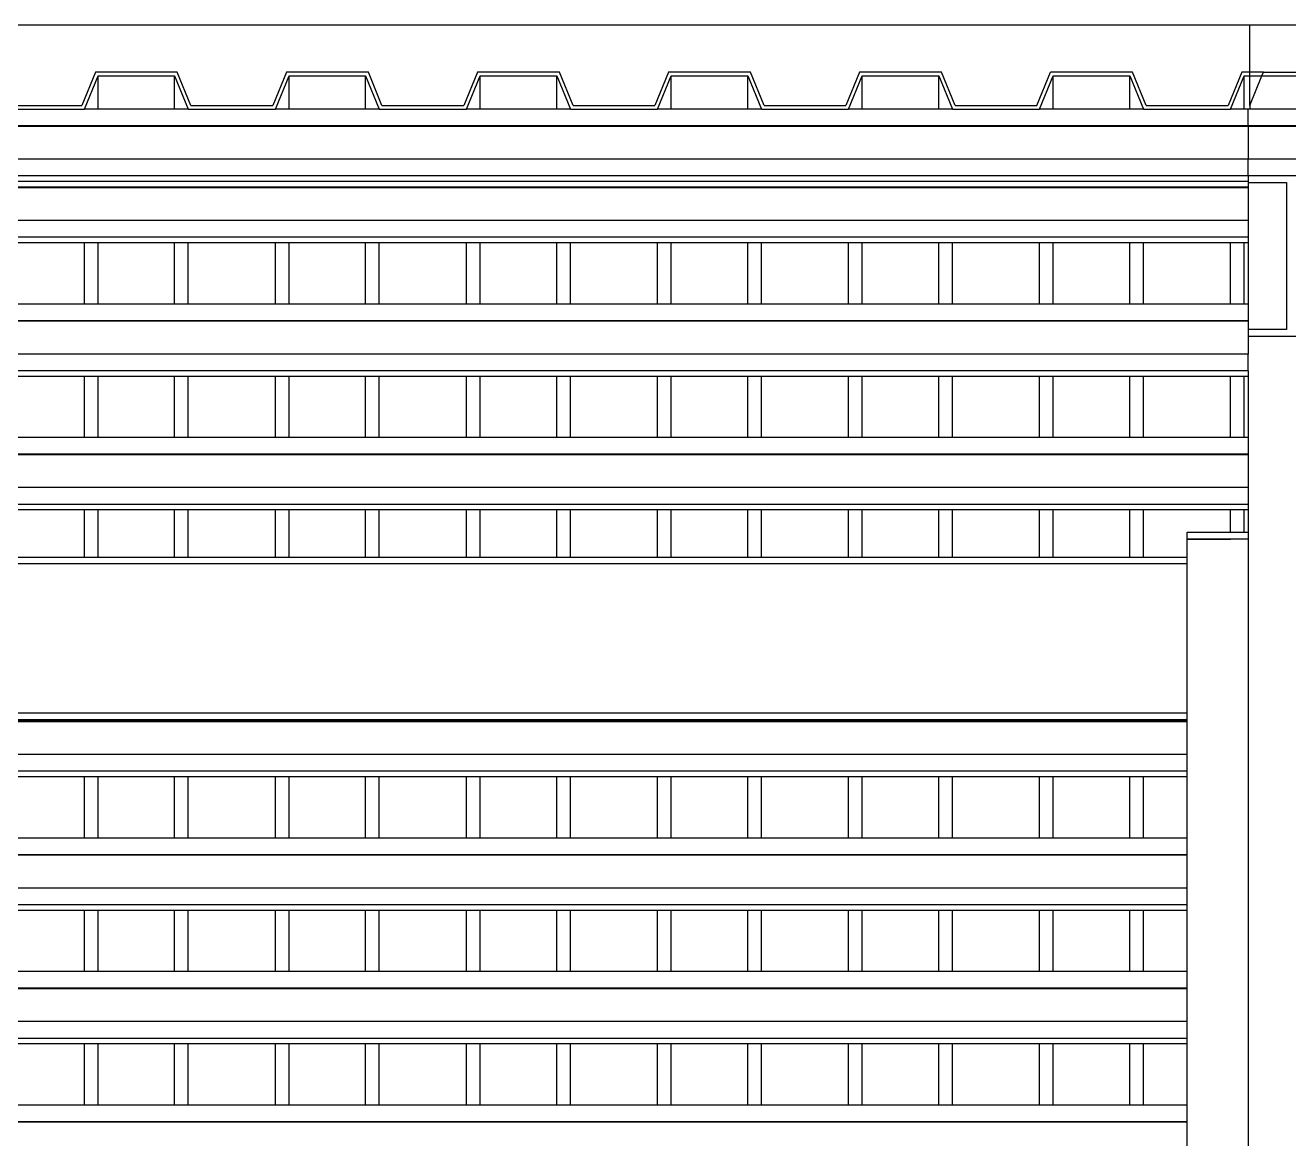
# Model space of a CAD drawing. Extents: x -101 to 101, y -14 to 18.
# Drawn here: x 36.72 to 38.588, y 16.374 to 18.019 of the extents above; entities that cross this region are included whole.
import ezdxf

# ---------------------------------------------------------------- set-up
doc = ezdxf.new("R2010")
doc.units = 0
doc.layers.get('0').update_dxf_attribs({"linetype": 'CONTINUOUS'})

msp = doc.modelspace()

# ---------------------------------------------------------------- linework, layer by layer
for p, q in [((38.5301, 18.019), (35.9563, 18.019)), ((38.6493, 18.019), (38.5301, 18.019)), ((38.5301, 17.9499), (38.5301, 18.019)), ((36.8237, 17.9499), (36.8035, 17.9006)), ((36.9447, 17.9499), (36.8237, 17.9499)), ((36.9649, 17.9006), (36.9447, 17.9499)), ((37.1061, 17.9499), (37.086, 17.9006)), ((37.2272, 17.9499), (37.1061, 17.9499)), ((37.2473, 17.9006), (37.2272, 17.9499)), ((37.3885, 17.9499), (37.3684, 17.9006)), ((37.5096, 17.9499), (37.3885, 17.9499)), ((37.5297, 17.9006), (37.5096, 17.9499)), ((37.671, 17.9499), (37.6508, 17.9006)), ((37.792, 17.9499), (37.671, 17.9499)), ((37.8122, 17.9006), (37.792, 17.9499)), ((37.9534, 17.9499), (37.9332, 17.9006)), ((38.0744, 17.9499), (37.9534, 17.9499)), ((38.0946, 17.9006), (38.0744, 17.9499)), ((38.2156, 17.9006), (38.2358, 17.9499)), ((38.3568, 17.9499), (38.2358, 17.9499)), ((38.377, 17.9006), (38.3568, 17.9499)), ((38.5182, 17.9499), (38.498, 17.9006)), ((38.5301, 17.9499), (38.5182, 17.9499)), ((38.5503, 17.9499), (38.5301, 17.9499)), ((38.5301, 17.9443), (38.5301, 17.9499)), ((38.548, 17.9443), (38.5503, 17.9499)), ((38.5503, 17.9499), (38.6392, 17.9499)), ((36.8074, 17.895), (36.8276, 17.9443)), ((36.8276, 17.9443), (36.9408, 17.9443)), ((36.8276, 17.895), (36.8276, 17.9443)), ((36.9408, 17.9443), (36.961, 17.895)), ((36.9408, 17.895), (36.9408, 17.9443)), ((37.0899, 17.895), (37.11, 17.9443)), ((37.11, 17.9443), (37.2232, 17.9443)), ((37.11, 17.895), (37.11, 17.9443)), ((37.2232, 17.895), (37.2232, 17.9443)), ((37.2232, 17.9443), (37.2434, 17.895)), ((37.3723, 17.895), (37.3924, 17.9443)), ((37.3924, 17.9443), (37.5057, 17.9443)), ((37.3924, 17.895), (37.3924, 17.9443)), ((37.5057, 17.895), (37.5057, 17.9443)), ((37.5057, 17.9443), (37.5258, 17.895)), ((37.6547, 17.895), (37.6749, 17.9443)), ((37.6749, 17.895), (37.6749, 17.9443)), ((37.6749, 17.9443), (37.7881, 17.9443)), ((37.7881, 17.9443), (37.8082, 17.895)), ((37.7881, 17.895), (37.7881, 17.9443)), ((37.9371, 17.895), (37.9573, 17.9443)), ((37.9573, 17.9443), (38.0705, 17.9443)), ((37.9573, 17.895), (37.9573, 17.9443)), ((38.0705, 17.895), (38.0705, 17.9443)), ((38.0705, 17.9443), (38.0907, 17.895)), ((38.2195, 17.895), (38.2397, 17.9443)), ((38.2397, 17.9443), (38.3529, 17.9443)), ((38.2397, 17.895), (38.2397, 17.9443)), ((38.3529, 17.895), (38.3529, 17.9443)), ((38.3529, 17.9443), (38.3731, 17.895)), ((38.5019, 17.895), (38.5221, 17.9443)), ((38.5221, 17.895), (38.5221, 17.9443)), ((38.5221, 17.9443), (38.5301, 17.9443)), ((38.5301, 17.9443), (38.548, 17.9443)), ((38.5301, 17.9006), (38.548, 17.9443)), ((38.5301, 17.9006), (38.5301, 17.9443)), ((38.548, 17.9443), (38.6353, 17.9443)), ((36.6786, 17.895), (36.8074, 17.895)), ((36.6825, 17.9006), (36.8035, 17.9006)), ((36.8276, 17.895), (36.8074, 17.895)), ((36.9408, 17.895), (36.8276, 17.895)), ((36.961, 17.895), (36.9408, 17.895)), ((36.961, 17.895), (37.0899, 17.895)), ((36.9649, 17.9006), (37.086, 17.9006)), ((37.11, 17.895), (37.0899, 17.895)), ((37.2232, 17.895), (37.11, 17.895)), ((37.2434, 17.895), (37.2232, 17.895)), ((37.2434, 17.895), (37.3723, 17.895)), ((37.2473, 17.9006), (37.3684, 17.9006)), ((37.3924, 17.895), (37.3723, 17.895)), ((37.5057, 17.895), (37.3924, 17.895)), ((37.5258, 17.895), (37.5057, 17.895)), ((37.5258, 17.895), (37.6547, 17.895)), ((37.5297, 17.9006), (37.6508, 17.9006)), ((37.6749, 17.895), (37.6547, 17.895)), ((37.7881, 17.895), (37.6749, 17.895)), ((37.8082, 17.895), (37.7881, 17.895)), ((37.8082, 17.895), (37.9371, 17.895)), ((37.8122, 17.9006), (37.9332, 17.9006)), ((37.9573, 17.895), (37.9371, 17.895)), ((38.0705, 17.895), (37.9573, 17.895)), ((38.0907, 17.895), (38.0705, 17.895)), ((38.0907, 17.895), (38.2195, 17.895)), ((38.0946, 17.9006), (38.2156, 17.9006)), ((38.2397, 17.895), (38.2195, 17.895)), ((38.3529, 17.895), (38.2397, 17.895)), ((38.3731, 17.895), (38.3529, 17.895)), ((38.3731, 17.895), (38.5019, 17.895)), ((38.377, 17.9006), (38.498, 17.9006)), ((38.5221, 17.895), (38.5019, 17.895)), ((38.5277, 17.895), (38.5221, 17.895)), ((38.5277, 17.8703), (38.5277, 17.895)), ((38.5301, 17.895), (38.5277, 17.895)), ((38.5301, 17.9006), (38.5301, 17.895)), ((38.548, 17.895), (38.5301, 17.895)), ((38.6353, 17.895), (38.548, 17.895)), ((38.5277, 17.8703), (23.6537, 17.8703)), ((38.5277, 17.8695), (23.6537, 17.8695)), ((38.5277, 17.8703), (38.5277, 17.8695)), ((38.6477, 17.8703), (38.5277, 17.8703)), ((38.5277, 17.8695), (38.5277, 17.821)), ((38.6477, 17.8695), (38.5277, 17.8695)), ((38.5277, 17.821), (23.6537, 17.821)), ((38.5277, 17.7963), (38.5277, 17.821)), ((38.6477, 17.821), (38.5277, 17.821)), ((38.5277, 17.7963), (34.8977, 17.7963)), ((38.5277, 17.7881), (34.8977, 17.7881)), ((38.6477, 17.7963), (38.5277, 17.7963)), ((38.5277, 17.7963), (38.5277, 17.7881)), ((38.5277, 17.7881), (38.5277, 17.7866)), ((38.5277, 17.7866), (38.5846, 17.7866)), ((38.5277, 17.7866), (38.5277, 17.7796)), ((38.5846, 17.7866), (38.5846, 17.5692)), ((38.5277, 17.7796), (34.8977, 17.7796)), ((38.5277, 17.7788), (34.8977, 17.7788)), ((38.5277, 17.7796), (38.5277, 17.7788)), ((38.5277, 17.7788), (38.5277, 17.7303)), ((38.5277, 17.7303), (34.8977, 17.7303)), ((38.5277, 17.7303), (38.5277, 17.7056)), ((38.5277, 17.7056), (34.8977, 17.7056)), ((36.8074, 17.6974), (36.6786, 17.6974)), ((36.8074, 17.607), (36.8074, 17.6974)), ((36.8276, 17.6974), (36.8074, 17.6974)), ((36.8276, 17.607), (36.8276, 17.6974)), ((36.9408, 17.6974), (36.8276, 17.6974)), ((36.9408, 17.607), (36.9408, 17.6974)), ((36.961, 17.6974), (36.9408, 17.6974)), ((36.961, 17.607), (36.961, 17.6974)), ((37.0899, 17.6974), (36.961, 17.6974)), ((37.0899, 17.607), (37.0899, 17.6974)), ((37.11, 17.6974), (37.0899, 17.6974)), ((37.11, 17.607), (37.11, 17.6974)), ((37.2232, 17.6974), (37.11, 17.6974)), ((37.2232, 17.607), (37.2232, 17.6974)), ((37.2434, 17.6974), (37.2232, 17.6974)), ((37.2434, 17.607), (37.2434, 17.6974)), ((37.3723, 17.6974), (37.2434, 17.6974)), ((37.3723, 17.607), (37.3723, 17.6974)), ((37.3924, 17.6974), (37.3723, 17.6974)), ((37.3924, 17.607), (37.3924, 17.6974)), ((37.5057, 17.6974), (37.3924, 17.6974)), ((37.5057, 17.607), (37.5057, 17.6974)), ((37.5258, 17.6974), (37.5057, 17.6974)), ((37.5258, 17.607), (37.5258, 17.6974)), ((37.6547, 17.6974), (37.5258, 17.6974)), ((37.6547, 17.607), (37.6547, 17.6974)), ((37.6749, 17.6974), (37.6547, 17.6974)), ((37.6749, 17.607), (37.6749, 17.6974)), ((37.7881, 17.6974), (37.6749, 17.6974)), ((37.7881, 17.607), (37.7881, 17.6974)), ((37.8082, 17.6974), (37.7881, 17.6974)), ((37.8082, 17.607), (37.8082, 17.6974)), ((37.9371, 17.6974), (37.8082, 17.6974)), ((37.9371, 17.607), (37.9371, 17.6974)), ((37.9573, 17.6974), (37.9371, 17.6974)), ((37.9573, 17.607), (37.9573, 17.6974)), ((38.0705, 17.6974), (37.9573, 17.6974)), ((38.0705, 17.607), (38.0705, 17.6974)), ((38.0907, 17.6974), (38.0705, 17.6974)), ((38.0907, 17.607), (38.0907, 17.6974)), ((38.2195, 17.6974), (38.0907, 17.6974)), ((38.2195, 17.607), (38.2195, 17.6974)), ((38.2397, 17.6974), (38.2195, 17.6974)), ((38.2397, 17.607), (38.2397, 17.6974)), ((38.3529, 17.6974), (38.2397, 17.6974)), ((38.3529, 17.607), (38.3529, 17.6974)), ((38.3731, 17.6974), (38.3529, 17.6974)), ((38.3731, 17.607), (38.3731, 17.6974)), ((38.5019, 17.6974), (38.3731, 17.6974)), ((38.5019, 17.607), (38.5019, 17.6974)), ((38.5221, 17.6974), (38.5019, 17.6974)), ((38.5221, 17.607), (38.5221, 17.6974)), ((38.5277, 17.6974), (38.5221, 17.6974)), ((38.5277, 17.7056), (38.5277, 17.6974)), ((38.5277, 17.6974), (38.5277, 17.607)), ((36.8074, 17.607), (36.6786, 17.607)), ((36.8276, 17.607), (36.8074, 17.607)), ((36.9408, 17.607), (36.8276, 17.607)), ((36.961, 17.607), (36.9408, 17.607)), ((37.0899, 17.607), (36.961, 17.607)), ((37.11, 17.607), (37.0899, 17.607)), ((37.2232, 17.607), (37.11, 17.607)), ((37.2434, 17.607), (37.2232, 17.607)), ((37.3723, 17.607), (37.2434, 17.607)), ((37.3924, 17.607), (37.3723, 17.607)), ((37.5057, 17.607), (37.3924, 17.607)), ((37.5258, 17.607), (37.5057, 17.607)), ((37.6547, 17.607), (37.5258, 17.607)), ((37.6749, 17.607), (37.6547, 17.607)), ((37.7881, 17.607), (37.6749, 17.607)), ((37.8082, 17.607), (37.7881, 17.607)), ((37.9371, 17.607), (37.8082, 17.607)), ((37.9573, 17.607), (37.9371, 17.607)), ((38.0705, 17.607), (37.9573, 17.607)), ((38.0907, 17.607), (38.0705, 17.607)), ((38.2195, 17.607), (38.0907, 17.607)), ((38.2397, 17.607), (38.2195, 17.607)), ((38.3529, 17.607), (38.2397, 17.607)), ((38.3731, 17.607), (38.3529, 17.607)), ((38.5019, 17.607), (38.3731, 17.607)), ((38.5221, 17.607), (38.5019, 17.607)), ((38.5277, 17.607), (38.5221, 17.607)), ((38.5277, 17.607), (38.5277, 17.5823)), ((38.5277, 17.5823), (34.8977, 17.5823)), ((38.5277, 17.5815), (34.8977, 17.5815)), ((38.5277, 17.5823), (38.5277, 17.5815)), ((38.5277, 17.5815), (38.5277, 17.5692)), ((38.5277, 17.5692), (38.5277, 17.5596)), ((38.5846, 17.5692), (38.5277, 17.5692)), ((38.5277, 17.5596), (38.6477, 17.5596)), ((38.5277, 17.5596), (38.5277, 17.533)), ((38.5277, 17.533), (34.8977, 17.533)), ((38.5277, 17.5083), (38.5277, 17.533)), ((38.5277, 17.5083), (34.8977, 17.5083)), ((38.5277, 17.5083), (38.5277, 17.5001)), ((36.8074, 17.5001), (36.6786, 17.5001)), ((36.8074, 17.4097), (36.8074, 17.5001)), ((36.8276, 17.5001), (36.8074, 17.5001)), ((36.8276, 17.4097), (36.8276, 17.5001)), ((36.9408, 17.5001), (36.8276, 17.5001)), ((36.9408, 17.4097), (36.9408, 17.5001)), ((36.961, 17.5001), (36.9408, 17.5001)), ((36.961, 17.4097), (36.961, 17.5001)), ((37.0899, 17.5001), (36.961, 17.5001)), ((37.0899, 17.4097), (37.0899, 17.5001)), ((37.11, 17.5001), (37.0899, 17.5001)), ((37.11, 17.4097), (37.11, 17.5001)), ((37.2232, 17.5001), (37.11, 17.5001)), ((37.2232, 17.4097), (37.2232, 17.5001)), ((37.2434, 17.5001), (37.2232, 17.5001)), ((37.2434, 17.4097), (37.2434, 17.5001)), ((37.3723, 17.5001), (37.2434, 17.5001)), ((37.3723, 17.4097), (37.3723, 17.5001)), ((37.3924, 17.5001), (37.3723, 17.5001)), ((37.3924, 17.4097), (37.3924, 17.5001)), ((37.5057, 17.5001), (37.3924, 17.5001)), ((37.5057, 17.4097), (37.5057, 17.5001)), ((37.5258, 17.5001), (37.5057, 17.5001)), ((37.5258, 17.4097), (37.5258, 17.5001)), ((37.6547, 17.5001), (37.5258, 17.5001)), ((37.6547, 17.4097), (37.6547, 17.5001)), ((37.6749, 17.5001), (37.6547, 17.5001)), ((37.6749, 17.4097), (37.6749, 17.5001)), ((37.7881, 17.5001), (37.6749, 17.5001)), ((37.7881, 17.4097), (37.7881, 17.5001)), ((37.8082, 17.5001), (37.7881, 17.5001)), ((37.8082, 17.4097), (37.8082, 17.5001)), ((37.9371, 17.5001), (37.8082, 17.5001)), ((37.9371, 17.4097), (37.9371, 17.5001)), ((37.9573, 17.5001), (37.9371, 17.5001)), ((37.9573, 17.4097), (37.9573, 17.5001)), ((38.0705, 17.5001), (37.9573, 17.5001)), ((38.0705, 17.4097), (38.0705, 17.5001)), ((38.0907, 17.5001), (38.0705, 17.5001)), ((38.0907, 17.4097), (38.0907, 17.5001)), ((38.2195, 17.5001), (38.0907, 17.5001)), ((38.2195, 17.4097), (38.2195, 17.5001)), ((38.2397, 17.5001), (38.2195, 17.5001)), ((38.2397, 17.4097), (38.2397, 17.5001)), ((38.3529, 17.5001), (38.2397, 17.5001)), ((38.3529, 17.4097), (38.3529, 17.5001)), ((38.3731, 17.5001), (38.3529, 17.5001)), ((38.3731, 17.4097), (38.3731, 17.5001)), ((38.5019, 17.5001), (38.3731, 17.5001)), ((38.5019, 17.4097), (38.5019, 17.5001)), ((38.5221, 17.5001), (38.5019, 17.5001)), ((38.5221, 17.4097), (38.5221, 17.5001)), ((38.5277, 17.5001), (38.5221, 17.5001)), ((38.5277, 17.5001), (38.5277, 17.4097)), ((36.8074, 17.4097), (36.6786, 17.4097)), ((36.8276, 17.4097), (36.8074, 17.4097)), ((36.9408, 17.4097), (36.8276, 17.4097)), ((36.961, 17.4097), (36.9408, 17.4097)), ((37.0899, 17.4097), (36.961, 17.4097)), ((37.11, 17.4097), (37.0899, 17.4097)), ((37.2232, 17.4097), (37.11, 17.4097)), ((37.2434, 17.4097), (37.2232, 17.4097)), ((37.3723, 17.4097), (37.2434, 17.4097)), ((37.3924, 17.4097), (37.3723, 17.4097)), ((37.5057, 17.4097), (37.3924, 17.4097)), ((37.5258, 17.4097), (37.5057, 17.4097)), ((37.6547, 17.4097), (37.5258, 17.4097)), ((37.6749, 17.4097), (37.6547, 17.4097)), ((37.7881, 17.4097), (37.6749, 17.4097)), ((37.8082, 17.4097), (37.7881, 17.4097)), ((37.9371, 17.4097), (37.8082, 17.4097)), ((37.9573, 17.4097), (37.9371, 17.4097)), ((38.0705, 17.4097), (37.9573, 17.4097)), ((38.0907, 17.4097), (38.0705, 17.4097)), ((38.2195, 17.4097), (38.0907, 17.4097)), ((38.2397, 17.4097), (38.2195, 17.4097)), ((38.3529, 17.4097), (38.2397, 17.4097)), ((38.3731, 17.4097), (38.3529, 17.4097)), ((38.5019, 17.4097), (38.3731, 17.4097)), ((38.5221, 17.4097), (38.5019, 17.4097)), ((38.5277, 17.4097), (38.5221, 17.4097)), ((38.5277, 17.4097), (38.5277, 17.385)), ((38.5277, 17.385), (34.8977, 17.385)), ((38.5277, 17.3842), (34.8977, 17.3842)), ((38.5277, 17.385), (38.5277, 17.3842)), ((38.5277, 17.3842), (38.5277, 17.3357)), ((38.5277, 17.3357), (34.8977, 17.3357)), ((38.5277, 17.3357), (38.5277, 17.311)), ((38.5277, 17.311), (34.8977, 17.311)), ((36.8074, 17.3028), (36.6786, 17.3028)), ((36.8074, 17.2332), (36.8074, 17.3028)), ((36.8276, 17.3028), (36.8074, 17.3028)), ((36.8276, 17.2332), (36.8276, 17.3028)), ((36.9408, 17.3028), (36.8276, 17.3028)), ((36.9408, 17.2332), (36.9408, 17.3028)), ((36.961, 17.3028), (36.9408, 17.3028)), ((36.961, 17.2332), (36.961, 17.3028)), ((37.0899, 17.3028), (36.961, 17.3028)), ((37.0899, 17.2332), (37.0899, 17.3028)), ((37.11, 17.3028), (37.0899, 17.3028)), ((37.11, 17.2332), (37.11, 17.3028)), ((37.2232, 17.3028), (37.11, 17.3028)), ((37.2232, 17.2332), (37.2232, 17.3028)), ((37.2434, 17.3028), (37.2232, 17.3028)), ((37.2434, 17.2332), (37.2434, 17.3028)), ((37.3723, 17.3028), (37.2434, 17.3028)), ((37.3723, 17.2332), (37.3723, 17.3028)), ((37.3924, 17.3028), (37.3723, 17.3028)), ((37.3924, 17.2332), (37.3924, 17.3028)), ((37.5057, 17.3028), (37.3924, 17.3028)), ((37.5057, 17.2332), (37.5057, 17.3028)), ((37.5258, 17.3028), (37.5057, 17.3028)), ((37.5258, 17.2332), (37.5258, 17.3028)), ((37.6547, 17.3028), (37.5258, 17.3028)), ((37.6547, 17.2332), (37.6547, 17.3028)), ((37.6749, 17.3028), (37.6547, 17.3028)), ((37.6749, 17.2332), (37.6749, 17.3028)), ((37.7881, 17.3028), (37.6749, 17.3028)), ((37.7881, 17.2332), (37.7881, 17.3028)), ((37.8082, 17.3028), (37.7881, 17.3028)), ((37.8082, 17.2332), (37.8082, 17.3028)), ((37.9371, 17.3028), (37.8082, 17.3028)), ((37.9371, 17.2332), (37.9371, 17.3028)), ((37.9573, 17.3028), (37.9371, 17.3028)), ((37.9573, 17.2332), (37.9573, 17.3028)), ((38.0705, 17.3028), (37.9573, 17.3028)), ((38.0705, 17.2332), (38.0705, 17.3028)), ((38.0907, 17.3028), (38.0705, 17.3028)), ((38.0907, 17.2332), (38.0907, 17.3028)), ((38.2195, 17.3028), (38.0907, 17.3028)), ((38.2195, 17.2332), (38.2195, 17.3028)), ((38.2397, 17.3028), (38.2195, 17.3028)), ((38.2397, 17.2332), (38.2397, 17.3028)), ((38.3529, 17.3028), (38.2397, 17.3028)), ((38.3529, 17.2332), (38.3529, 17.3028)), ((38.3731, 17.3028), (38.3529, 17.3028)), ((38.3731, 17.2332), (38.3731, 17.3028)), ((38.5019, 17.3028), (38.3731, 17.3028)), ((38.5019, 17.2697), (38.5019, 17.3028)), ((38.5221, 17.3028), (38.5019, 17.3028)), ((38.5221, 17.2697), (38.5221, 17.3028)), ((38.5277, 17.3028), (38.5221, 17.3028)), ((38.5277, 17.311), (38.5277, 17.3028)), ((38.5277, 17.3028), (38.5277, 17.2697)), ((38.4377, 17.2599), (38.4377, 17.2697)), ((38.4377, 17.2697), (38.5019, 17.2697)), ((38.4377, 17.2598), (38.4377, 17.2599)), ((38.4377, 17.2599), (38.5019, 17.2599)), ((38.4377, 17.2332), (38.4377, 17.2598)), ((38.4377, 17.2598), (38.5019, 17.2598)), ((38.5019, 17.2697), (38.5221, 17.2697)), ((38.5019, 17.2598), (38.5019, 17.2599)), ((38.5019, 17.2599), (38.5221, 17.2599)), ((38.5221, 17.2598), (38.5019, 17.2598)), ((38.5221, 17.2697), (38.5277, 17.2697)), ((38.5221, 17.2598), (38.5221, 17.2599)), ((38.5221, 17.2599), (38.5277, 17.2599)), ((38.5277, 17.2598), (38.5221, 17.2598)), ((38.5277, 17.2697), (38.5277, 17.2599)), ((38.5277, 17.2599), (38.5277, 17.2598)), ((38.5277, 17.2598), (38.5277, 11.4233)), ((34.8977, 17.2234), (38.4377, 17.2234)), ((36.6786, 17.2332), (36.8074, 17.2332)), ((36.8074, 17.2332), (36.8276, 17.2332)), ((36.8276, 17.2332), (36.9408, 17.2332)), ((36.9408, 17.2332), (36.961, 17.2332)), ((36.961, 17.2332), (37.0899, 17.2332)), ((37.0899, 17.2332), (37.11, 17.2332)), ((37.11, 17.2332), (37.2232, 17.2332)), ((37.2232, 17.2332), (37.2434, 17.2332)), ((37.2434, 17.2332), (37.3723, 17.2332)), ((37.3723, 17.2332), (37.3924, 17.2332)), ((37.3924, 17.2332), (37.5057, 17.2332)), ((37.5057, 17.2332), (37.5258, 17.2332)), ((37.5258, 17.2332), (37.6547, 17.2332)), ((37.6547, 17.2332), (37.6749, 17.2332)), ((37.6749, 17.2332), (37.7881, 17.2332)), ((37.7881, 17.2332), (37.8082, 17.2332)), ((37.8082, 17.2332), (37.9371, 17.2332)), ((37.9371, 17.2332), (37.9573, 17.2332)), ((37.9573, 17.2332), (38.0705, 17.2332)), ((38.0705, 17.2332), (38.0907, 17.2332)), ((38.0907, 17.2332), (38.2195, 17.2332)), ((38.2195, 17.2332), (38.2397, 17.2332)), ((38.2397, 17.2332), (38.3529, 17.2332)), ((38.3529, 17.2332), (38.3731, 17.2332)), ((38.3731, 17.2332), (38.4377, 17.2332)), ((38.4377, 17.2234), (38.4377, 17.2332)), ((38.4377, 17.003), (38.4377, 17.2234)), ((34.8977, 17.003), (38.4377, 17.003)), ((38.4377, 16.9932), (38.4377, 17.003)), ((34.8977, 16.9932), (38.4377, 16.9932)), ((38.4377, 16.9905), (34.8977, 16.9905)), ((38.4377, 16.9896), (34.8977, 16.9896)), ((38.4377, 16.9905), (38.4377, 16.9932)), ((38.4377, 16.9896), (38.4377, 16.9905)), ((38.4377, 16.9411), (38.4377, 16.9896)), ((38.4377, 16.9411), (34.8977, 16.9411)), ((38.4377, 16.9165), (38.4377, 16.9411)), ((38.4377, 16.9165), (34.8977, 16.9165)), ((36.8074, 16.9083), (36.6786, 16.9083)), ((36.8074, 16.8178), (36.8074, 16.9083)), ((36.8276, 16.9083), (36.8074, 16.9083)), ((36.8276, 16.8178), (36.8276, 16.9083)), ((36.9408, 16.9083), (36.8276, 16.9083)), ((36.9408, 16.8178), (36.9408, 16.9083)), ((36.961, 16.9083), (36.9408, 16.9083)), ((36.961, 16.8178), (36.961, 16.9083)), ((37.0899, 16.9083), (36.961, 16.9083)), ((37.0899, 16.8178), (37.0899, 16.9083)), ((37.11, 16.9083), (37.0899, 16.9083)), ((37.11, 16.8178), (37.11, 16.9083)), ((37.2232, 16.9083), (37.11, 16.9083)), ((37.2232, 16.8178), (37.2232, 16.9083)), ((37.2434, 16.9083), (37.2232, 16.9083)), ((37.2434, 16.8178), (37.2434, 16.9083)), ((37.3723, 16.9083), (37.2434, 16.9083)), ((37.3723, 16.8178), (37.3723, 16.9083)), ((37.3924, 16.9083), (37.3723, 16.9083)), ((37.3924, 16.8178), (37.3924, 16.9083)), ((37.5057, 16.9083), (37.3924, 16.9083)), ((37.5057, 16.8178), (37.5057, 16.9083)), ((37.5258, 16.9083), (37.5057, 16.9083)), ((37.5258, 16.8178), (37.5258, 16.9083)), ((37.6547, 16.9083), (37.5258, 16.9083)), ((37.6547, 16.8178), (37.6547, 16.9083)), ((37.6749, 16.9083), (37.6547, 16.9083)), ((37.6749, 16.8178), (37.6749, 16.9083)), ((37.7881, 16.9083), (37.6749, 16.9083)), ((37.7881, 16.8178), (37.7881, 16.9083)), ((37.8082, 16.9083), (37.7881, 16.9083)), ((37.8082, 16.8178), (37.8082, 16.9083)), ((37.9371, 16.9083), (37.8082, 16.9083)), ((37.9371, 16.8178), (37.9371, 16.9083)), ((37.9573, 16.9083), (37.9371, 16.9083)), ((37.9573, 16.8178), (37.9573, 16.9083)), ((38.0705, 16.9083), (37.9573, 16.9083)), ((38.0705, 16.8178), (38.0705, 16.9083)), ((38.0907, 16.9083), (38.0705, 16.9083)), ((38.0907, 16.8178), (38.0907, 16.9083)), ((38.2195, 16.9083), (38.0907, 16.9083)), ((38.2195, 16.8178), (38.2195, 16.9083)), ((38.2397, 16.9083), (38.2195, 16.9083)), ((38.2397, 16.8178), (38.2397, 16.9083)), ((38.3529, 16.9083), (38.2397, 16.9083)), ((38.3529, 16.8178), (38.3529, 16.9083)), ((38.3731, 16.9083), (38.3529, 16.9083)), ((38.3731, 16.8178), (38.3731, 16.9083)), ((38.4377, 16.9083), (38.3731, 16.9083)), ((38.4377, 16.9083), (38.4377, 16.9165)), ((38.4377, 16.8178), (38.4377, 16.9083)), ((36.8074, 16.8178), (36.6786, 16.8178)), ((36.8276, 16.8178), (36.8074, 16.8178)), ((36.9408, 16.8178), (36.8276, 16.8178)), ((36.961, 16.8178), (36.9408, 16.8178)), ((37.0899, 16.8178), (36.961, 16.8178)), ((37.11, 16.8178), (37.0899, 16.8178)), ((37.2232, 16.8178), (37.11, 16.8178)), ((37.2434, 16.8178), (37.2232, 16.8178)), ((37.3723, 16.8178), (37.2434, 16.8178)), ((37.3924, 16.8178), (37.3723, 16.8178)), ((37.5057, 16.8178), (37.3924, 16.8178)), ((37.5258, 16.8178), (37.5057, 16.8178)), ((37.6547, 16.8178), (37.5258, 16.8178)), ((37.6749, 16.8178), (37.6547, 16.8178)), ((37.7881, 16.8178), (37.6749, 16.8178)), ((37.8082, 16.8178), (37.7881, 16.8178)), ((37.9371, 16.8178), (37.8082, 16.8178)), ((37.9573, 16.8178), (37.9371, 16.8178)), ((38.0705, 16.8178), (37.9573, 16.8178)), ((38.0907, 16.8178), (38.0705, 16.8178)), ((38.2195, 16.8178), (38.0907, 16.8178)), ((38.2397, 16.8178), (38.2195, 16.8178)), ((38.3529, 16.8178), (38.2397, 16.8178)), ((38.3731, 16.8178), (38.3529, 16.8178)), ((38.4377, 16.8178), (38.3731, 16.8178)), ((38.4377, 16.7932), (38.4377, 16.8178)), ((38.4377, 16.7932), (34.8977, 16.7932)), ((38.4377, 16.7924), (34.8977, 16.7924)), ((38.4377, 16.7924), (38.4377, 16.7932)), ((38.4377, 16.7439), (38.4377, 16.7924)), ((38.4377, 16.7439), (34.8977, 16.7439)), ((38.4377, 16.7192), (38.4377, 16.7439)), ((38.4377, 16.7192), (34.8977, 16.7192)), ((38.4377, 16.711), (38.4377, 16.7192)), ((36.8074, 16.711), (36.6786, 16.711)), ((36.8074, 16.6206), (36.8074, 16.711)), ((36.8276, 16.711), (36.8074, 16.711)), ((36.8276, 16.6206), (36.8276, 16.711)), ((36.9408, 16.711), (36.8276, 16.711)), ((36.9408, 16.6206), (36.9408, 16.711)), ((36.961, 16.711), (36.9408, 16.711)), ((36.961, 16.6206), (36.961, 16.711)), ((37.0899, 16.711), (36.961, 16.711)), ((37.0899, 16.6206), (37.0899, 16.711)), ((37.11, 16.711), (37.0899, 16.711)), ((37.11, 16.6206), (37.11, 16.711)), ((37.2232, 16.711), (37.11, 16.711)), ((37.2232, 16.6206), (37.2232, 16.711)), ((37.2434, 16.711), (37.2232, 16.711)), ((37.2434, 16.6206), (37.2434, 16.711)), ((37.3723, 16.711), (37.2434, 16.711)), ((37.3723, 16.6206), (37.3723, 16.711)), ((37.3924, 16.711), (37.3723, 16.711)), ((37.3924, 16.6206), (37.3924, 16.711)), ((37.5057, 16.711), (37.3924, 16.711)), ((37.5057, 16.6206), (37.5057, 16.711)), ((37.5258, 16.711), (37.5057, 16.711)), ((37.5258, 16.6206), (37.5258, 16.711)), ((37.6547, 16.711), (37.5258, 16.711)), ((37.6547, 16.6206), (37.6547, 16.711)), ((37.6749, 16.711), (37.6547, 16.711)), ((37.6749, 16.6206), (37.6749, 16.711)), ((37.7881, 16.711), (37.6749, 16.711)), ((37.7881, 16.6206), (37.7881, 16.711)), ((37.8082, 16.711), (37.7881, 16.711)), ((37.8082, 16.6206), (37.8082, 16.711)), ((37.9371, 16.711), (37.8082, 16.711)), ((37.9371, 16.6206), (37.9371, 16.711)), ((37.9573, 16.711), (37.9371, 16.711)), ((37.9573, 16.6206), (37.9573, 16.711)), ((38.0705, 16.711), (37.9573, 16.711)), ((38.0705, 16.6206), (38.0705, 16.711)), ((38.0907, 16.711), (38.0705, 16.711)), ((38.0907, 16.6206), (38.0907, 16.711)), ((38.2195, 16.711), (38.0907, 16.711)), ((38.2195, 16.6206), (38.2195, 16.711)), ((38.2397, 16.711), (38.2195, 16.711)), ((38.2397, 16.6206), (38.2397, 16.711)), ((38.3529, 16.711), (38.2397, 16.711)), ((38.3529, 16.6206), (38.3529, 16.711)), ((38.3731, 16.711), (38.3529, 16.711)), ((38.3731, 16.6206), (38.3731, 16.711)), ((38.4377, 16.711), (38.3731, 16.711)), ((38.4377, 16.6206), (38.4377, 16.711)), ((36.8074, 16.6206), (36.6786, 16.6206)), ((36.8276, 16.6206), (36.8074, 16.6206)), ((36.9408, 16.6206), (36.8276, 16.6206)), ((36.961, 16.6206), (36.9408, 16.6206)), ((37.0899, 16.6206), (36.961, 16.6206)), ((37.11, 16.6206), (37.0899, 16.6206)), ((37.2232, 16.6206), (37.11, 16.6206)), ((37.2434, 16.6206), (37.2232, 16.6206)), ((37.3723, 16.6206), (37.2434, 16.6206)), ((37.3924, 16.6206), (37.3723, 16.6206)), ((37.5057, 16.6206), (37.3924, 16.6206)), ((37.5258, 16.6206), (37.5057, 16.6206)), ((37.6547, 16.6206), (37.5258, 16.6206)), ((37.6749, 16.6206), (37.6547, 16.6206)), ((37.7881, 16.6206), (37.6749, 16.6206)), ((37.8082, 16.6206), (37.7881, 16.6206)), ((37.9371, 16.6206), (37.8082, 16.6206)), ((37.9573, 16.6206), (37.9371, 16.6206)), ((38.0705, 16.6206), (37.9573, 16.6206)), ((38.0907, 16.6206), (38.0705, 16.6206)), ((38.2195, 16.6206), (38.0907, 16.6206)), ((38.2397, 16.6206), (38.2195, 16.6206)), ((38.3529, 16.6206), (38.2397, 16.6206)), ((38.3731, 16.6206), (38.3529, 16.6206)), ((38.4377, 16.6206), (38.3731, 16.6206)), ((38.4377, 16.5959), (38.4377, 16.6206)), ((38.4377, 16.5959), (34.8977, 16.5959)), ((38.4377, 16.5951), (34.8977, 16.5951)), ((38.4377, 16.5951), (38.4377, 16.5959)), ((38.4377, 16.5466), (38.4377, 16.5951)), ((38.4377, 16.5466), (34.8977, 16.5466)), ((38.4377, 16.5219), (38.4377, 16.5466)), ((38.4377, 16.5219), (34.8977, 16.5219)), ((36.8074, 16.5137), (36.6786, 16.5137)), ((36.8074, 16.4233), (36.8074, 16.5137)), ((36.8276, 16.5137), (36.8074, 16.5137)), ((36.8276, 16.4233), (36.8276, 16.5137)), ((36.9408, 16.5137), (36.8276, 16.5137)), ((36.9408, 16.4233), (36.9408, 16.5137)), ((36.961, 16.5137), (36.9408, 16.5137)), ((36.961, 16.4233), (36.961, 16.5137)), ((37.0899, 16.5137), (36.961, 16.5137)), ((37.0899, 16.4233), (37.0899, 16.5137)), ((37.11, 16.5137), (37.0899, 16.5137)), ((37.11, 16.4233), (37.11, 16.5137)), ((37.2232, 16.5137), (37.11, 16.5137)), ((37.2232, 16.4233), (37.2232, 16.5137)), ((37.2434, 16.5137), (37.2232, 16.5137)), ((37.2434, 16.4233), (37.2434, 16.5137)), ((37.3723, 16.5137), (37.2434, 16.5137)), ((37.3723, 16.4233), (37.3723, 16.5137)), ((37.3924, 16.5137), (37.3723, 16.5137)), ((37.3924, 16.4233), (37.3924, 16.5137)), ((37.5057, 16.5137), (37.3924, 16.5137)), ((37.5057, 16.4233), (37.5057, 16.5137)), ((37.5258, 16.5137), (37.5057, 16.5137)), ((37.5258, 16.4233), (37.5258, 16.5137)), ((37.6547, 16.5137), (37.5258, 16.5137)), ((37.6547, 16.4233), (37.6547, 16.5137)), ((37.6749, 16.5137), (37.6547, 16.5137)), ((37.6749, 16.4233), (37.6749, 16.5137)), ((37.7881, 16.5137), (37.6749, 16.5137)), ((37.7881, 16.4233), (37.7881, 16.5137)), ((37.8082, 16.5137), (37.7881, 16.5137)), ((37.8082, 16.4233), (37.8082, 16.5137)), ((37.9371, 16.5137), (37.8082, 16.5137)), ((37.9371, 16.4233), (37.9371, 16.5137)), ((37.9573, 16.5137), (37.9371, 16.5137)), ((37.9573, 16.4233), (37.9573, 16.5137)), ((38.0705, 16.5137), (37.9573, 16.5137)), ((38.0705, 16.4233), (38.0705, 16.5137)), ((38.0907, 16.5137), (38.0705, 16.5137)), ((38.0907, 16.4233), (38.0907, 16.5137)), ((38.2195, 16.5137), (38.0907, 16.5137)), ((38.2195, 16.4233), (38.2195, 16.5137)), ((38.2397, 16.5137), (38.2195, 16.5137)), ((38.2397, 16.4233), (38.2397, 16.5137)), ((38.3529, 16.5137), (38.2397, 16.5137)), ((38.3529, 16.4233), (38.3529, 16.5137)), ((38.3731, 16.5137), (38.3529, 16.5137)), ((38.3731, 16.4233), (38.3731, 16.5137)), ((38.4377, 16.5137), (38.3731, 16.5137)), ((38.4377, 16.5137), (38.4377, 16.5219)), ((38.4377, 16.4233), (38.4377, 16.5137)), ((36.8074, 16.4233), (36.6786, 16.4233)), ((36.8276, 16.4233), (36.8074, 16.4233)), ((36.9408, 16.4233), (36.8276, 16.4233)), ((36.961, 16.4233), (36.9408, 16.4233)), ((37.0899, 16.4233), (36.961, 16.4233)), ((37.11, 16.4233), (37.0899, 16.4233)), ((37.2232, 16.4233), (37.11, 16.4233)), ((37.2434, 16.4233), (37.2232, 16.4233)), ((37.3723, 16.4233), (37.2434, 16.4233)), ((37.3924, 16.4233), (37.3723, 16.4233)), ((37.5057, 16.4233), (37.3924, 16.4233)), ((37.5258, 16.4233), (37.5057, 16.4233)), ((37.6547, 16.4233), (37.5258, 16.4233)), ((37.6749, 16.4233), (37.6547, 16.4233)), ((37.7881, 16.4233), (37.6749, 16.4233)), ((37.8082, 16.4233), (37.7881, 16.4233)), ((37.9371, 16.4233), (37.8082, 16.4233)), ((37.9573, 16.4233), (37.9371, 16.4233)), ((38.0705, 16.4233), (37.9573, 16.4233)), ((38.0907, 16.4233), (38.0705, 16.4233)), ((38.2195, 16.4233), (38.0907, 16.4233)), ((38.2397, 16.4233), (38.2195, 16.4233)), ((38.3529, 16.4233), (38.2397, 16.4233)), ((38.3731, 16.4233), (38.3529, 16.4233)), ((38.4377, 16.4233), (38.3731, 16.4233)), ((38.4377, 16.3986), (38.4377, 16.4233)), ((38.4377, 16.3986), (34.8977, 16.3986)), ((38.4377, 16.3978), (34.8977, 16.3978)), ((38.4377, 16.3978), (38.4377, 16.3986)), ((38.4377, 16.3493), (38.4377, 16.3978))]:
    msp.add_line(p, q)

doc.saveas('drawing.dxf')
